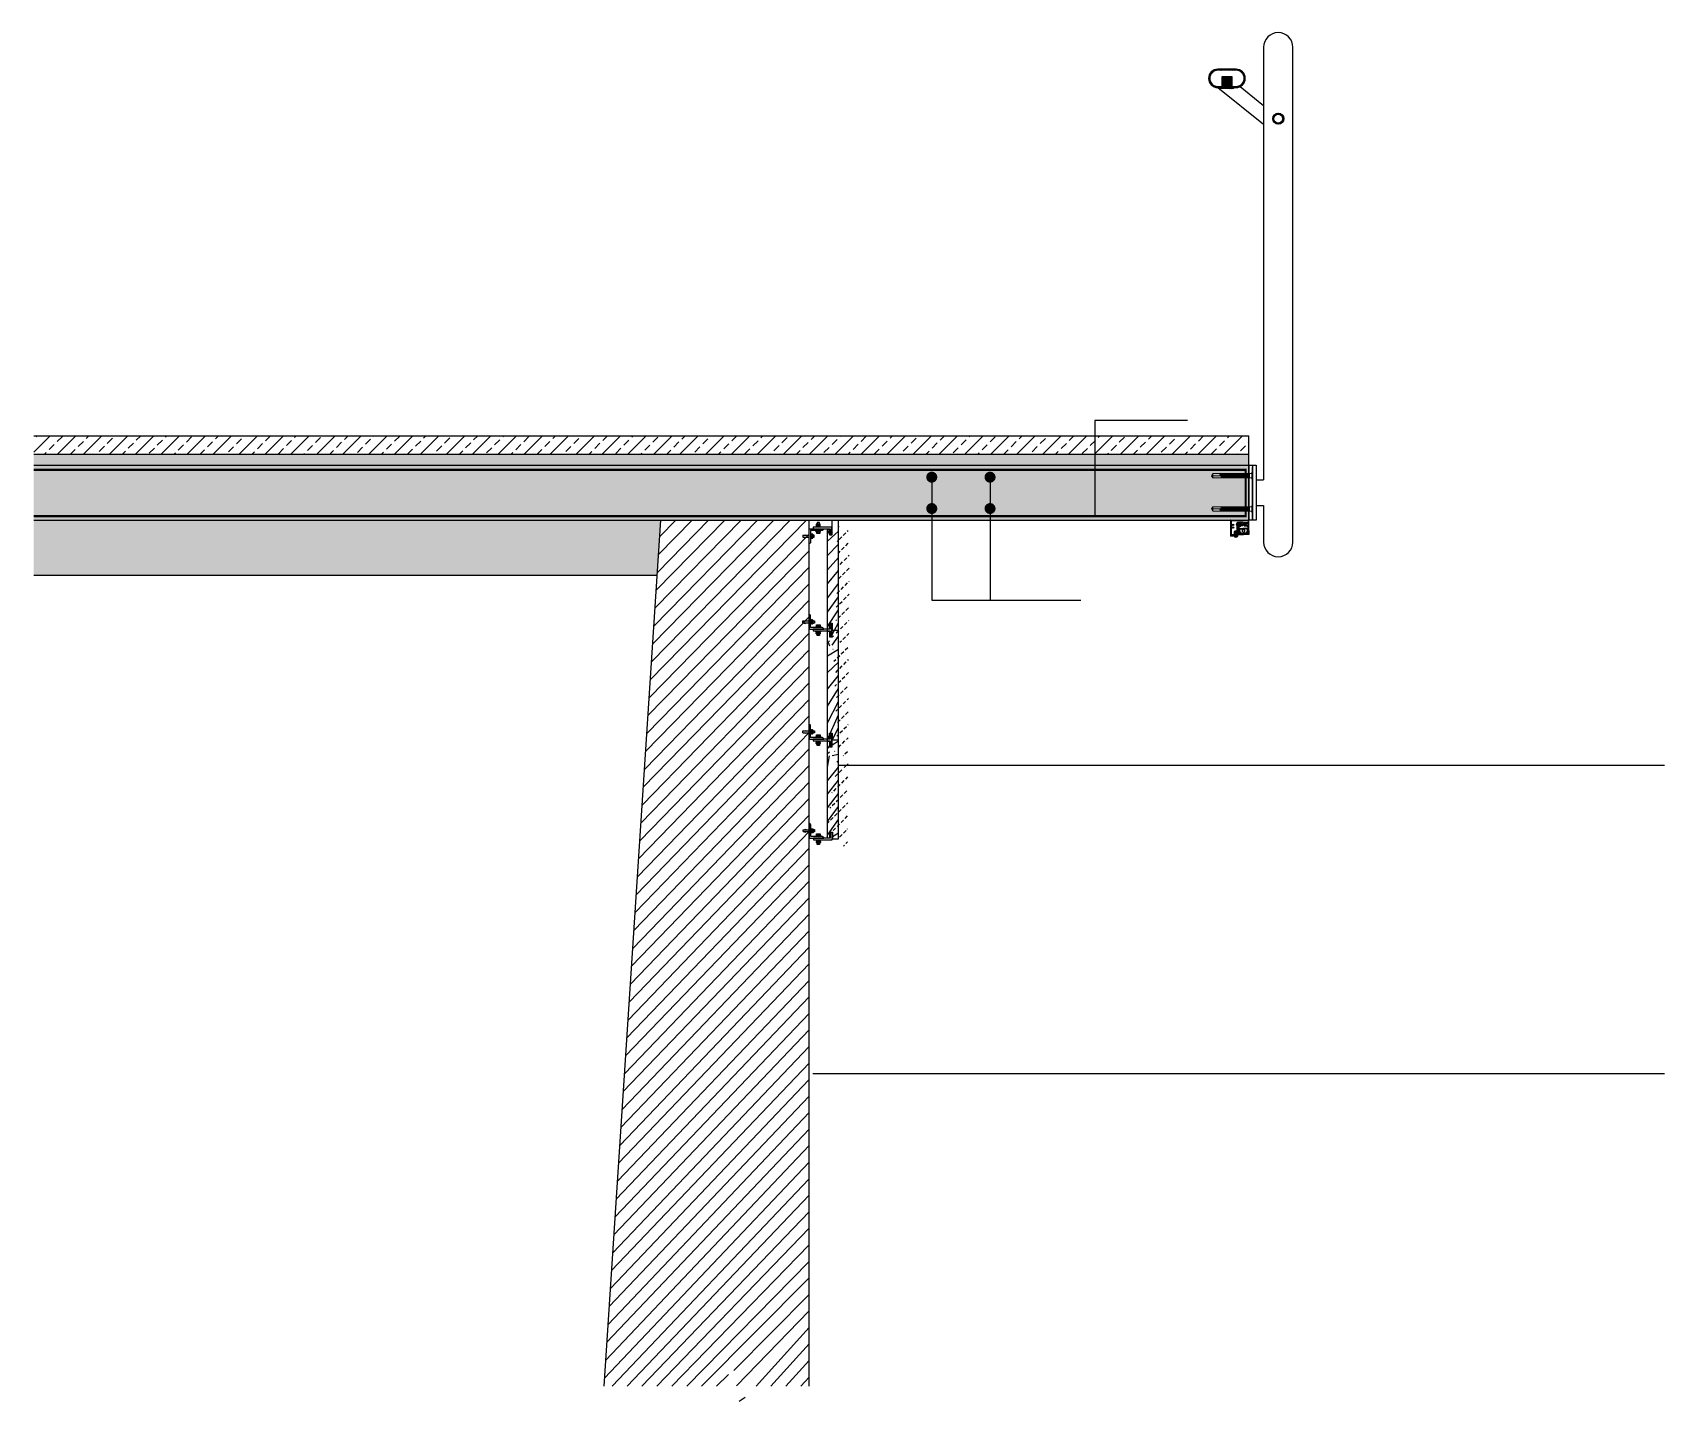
# Model space of a CAD drawing. Extents: x 343299501 to 344531018, y 671200678 to 672446893.
# Drawn here: x 344100122 to 344104573, y 671964292 to 671968049 of the extents above; entities that cross this region are included whole.
import ezdxf

# ---------------------------------------------------------------- set-up
doc = ezdxf.new("R2010")
doc.units = 0
doc.header["$LTSCALE"] = 10
doc.header["$MEASUREMENT"] = 0
doc.linetypes.add('ACAD_ISO04W100', pattern=[30, 24, -3, 0, -3])
for name, color, linetype in [('0-1', 1, 'Continuous'), ('0-4', 4, 'Continuous'), ('0-8', 8, 'Continuous'), ('00-填充', 8, 'Continuous'), ('00-景观', 4, 'Continuous'), ('00-设施', 6, 'Continuous'), ('____服务设施', 4, 'Continuous'), ('con', 2, 'Continuous'), ('灯具', 7, 'Continuous')]:
    doc.layers.add(name, color=color, linetype=linetype)
for name, color, linetype, lineweight in [('REIND', 1, 'Continuous', 0), ('REINL', 1, 'Continuous', 0), ('电缆', 7, 'Continuous', 25)]:
    doc.layers.add(name, color=color, linetype=linetype, lineweight=lineweight)

# ---------------------------------------------------------------- blocks, each defined once
blk = doc.blocks.new('化学螺栓')
at = {"layer": '____服务设施', "lineweight": 0}
h = blk.add_hatch(dxfattribs=at)
h.set_pattern_fill('DOTS', color=150, scale=0.75, style=0)
h.set_pattern_definition([(0, (-146.4074, 0), (0.595312, 1.190625), [0, -1.190625])])
h.paths.add_polyline_path([(-116.2, 5), (-39.2, 5), (-8, 5), (-8, 8), (-141.8, 8), (-141.8, 0), (-113.2, 0)])
h.paths.add_polyline_path([(-113.2, 0), (-141.8, 0), (-141.8, -8), (-39.2, -8), (-8, -8), (-8, -5), (-110.2, -5)])
h.paths.add_polyline_path([(-141.8, 0), (-146.4, 0), (-141.8, -8)])
h.paths.add_polyline_path([(-141.8, 8), (-146.4, 0), (-141.8, 0)])
at = {"layer": '____服务设施', "color": 150, "lineweight": 5}
for p, q in [((-146.4, 0), (-141.8, 8)), ((-141.8, 8), (-146.4, 0)), ((-141.8, -8), (-146.4, 0)), ((-146.4, 0), (-141.8, -8)), ((-146.4, 0), (-141.8, 0)), ((-141.8, 0), (-146.4, 0)), ((0, 8), (-141.8, 8)), ((-141.8, -8), (-141.8, 8)), ((-141.8, 8), (-141.8, 0)), ((-141.8, 0), (-141.8, 8)), ((-141.8, 0), (-141.8, -8)), ((-141.8, -8), (-141.8, 0)), ((-39.2, 5), (-116.2, 5)), ((-116.2, 5), (-39.2, 5)), ((-116.2, 5), (-110.2, -5)), ((-113.2, 0), (-116.2, 5)), ((-110.2, -5), (-113.2, 0)), ((0, 12.5), (3, 12.5)), ((3, 12.5), (3, -12.5)), ((0, -8), (-141.8, -8)), ((-141.8, -8), (-39.2, -8)), ((-8, -5), (-110.2, -5)), ((-92.9, -3.2), (-92.9, -3.2)), ((0, -12.5), (3, -12.5))]:
    blk.add_line(p, q, dxfattribs=at)
at = {"layer": '____服务设施', "color": 150, "linetype": 'Continuous', "lineweight": 5}
blk.add_line((-8, -8), (-8, 8), dxfattribs=at)
at = {"layer": '____服务设施', "color": 150, "lineweight": 5}
for points in [[(-141.8, 8), (-146.4, 0), (-141.8, 0)], [(-146.4, 0), (-141.8, -8), (-141.8, 0)]]:
    blk.add_lwpolyline(points, close=True, dxfattribs=at)
for points in [[(-141.8, 8), (-141.8, 0), (-113.2, 0), (-116.2, 5), (-8, 5)], [(0, 12.5), (0, -12.5)]]:
    blk.add_lwpolyline(points, dxfattribs=at)
for centre, start in [((-120.7, 0), 1.97921), ((-117.7, 0), 332.50766), ((-114.7, 0), 317.07623), ((-111.7, 0), 317.07623), ((-108.7, 0), 317.07623), ((-105.7, 0), 317.07623), ((-102.7, 0), 317.07623), ((-99.7, 0), 317.07623), ((-96.7, 0), 317.07623), ((-93.7, 0), 317.07623), ((-90.7, 0), 317.07623), ((-87.7, 0), 317.07623), ((-84.7, 0), 317.07623), ((-81.7, 0), 317.07623), ((-78.7, 0), 317.07623), ((-75.7, 0), 317.07623), ((-72.7, 0), 317.07623), ((-69.7, 0), 317.07623), ((-66.7, 0), 317.07623), ((-63.7, 0), 317.07623), ((-60.7, 0), 317.07623), ((-57.7, 0), 317.07623), ((-54.7, 0), 317.07623), ((-51.7, 0), 317.07623), ((-48.7, 0), 317.07623), ((-45.7, 0), 317.07623), ((-42.7, 0), 317.07623), ((-39.7, 0), 317.07623), ((-36.7, 0), 317.07623), ((-33.7, 0), 317.07623), ((-30.7, 0), 317.07623), ((-27.7, 0), 317.07623), ((-24.7, 0), 317.07623), ((-21.7, 0), 317.07623), ((-18.7, 0), 317.07623), ((-15.7, 0), 317.07623)]:
    blk.add_arc(centre, 7.34, start, 42.92377, dxfattribs=at)
blk = doc.blocks.new('ls')
for p, q in [((-2.8, 0), (-2.8, -1.2)), ((2.8, 0), (-2.8, 0)), ((1.5, 6.5), (-1.5, 6)), ((1.5, 6.4), (-1.5, 5.9)), ((-1.1, 6.2), (-1.5, 6)), ((-1.5, 6), (-1.5, 5.9)), ((-1.5, 5.9), (-1.1, 5.7)), ((1.5, 5.5), (-1.5, 5)), ((1.5, 5.4), (-1.5, 5)), ((-1.1, 5.2), (-1.5, 5)), ((-1.5, 5), (-1.1, 4.7)), ((-1.5, 5), (-1.5, 5)), ((1.5, 4.5), (-1.5, 4.1)), ((1.5, 4.5), (-1.5, 4)), ((-1.1, 4.3), (-1.5, 4.1)), ((-1.5, 4.1), (-1.5, 4)), ((-1.5, 4), (-1.1, 3.8)), ((1.5, 3.6), (-1.5, 3.1)), ((1.5, 3.5), (-1.5, 3)), ((-1.1, 3.3), (-1.5, 3.1)), ((-1.5, 3.1), (-1.5, 3)), ((-1.5, 3), (-1.1, 2.8)), ((1.5, 2.6), (-1.5, 2.1)), ((1.5, 2.5), (-1.5, 2)), ((-1.1, 2.3), (-1.5, 2.1)), ((-1.5, 2.1), (-1.5, 2)), ((-1.5, 2), (-1.1, 1.8)), ((1.5, 1.6), (-1.5, 1.1)), ((1.5, 1.6), (-1.5, 1.1)), ((-1.1, 1.4), (-1.5, 1.1)), ((-1.5, 1.1), (-1.1, 0.8)), ((-1.5, 1.1), (-1.5, 1.1)), ((1.2, 7.4), (-1.4, 6.9)), ((1.2, 7.4), (-1.4, 7)), ((-0.8, 7.2), (-1.4, 7)), ((-1.4, 7), (-1.4, 6.9)), ((-1.4, 6.9), (-1, 6.7)), ((1.1, 6.7), (-1.1, 6.2)), ((-1, 6.7), (-1.1, 6.2)), ((-1.1, 5.7), (1.1, 6.2)), ((1.1, 5.7), (-1.1, 5.2)), ((-1.1, 5.7), (-1.1, 5.2)), ((-1.1, 4.7), (1.1, 5.2)), ((1.1, 4.8), (-1.1, 4.3)), ((-1.1, 4.7), (-1.1, 4.3)), ((-1.1, 3.8), (1.1, 4.2)), ((1.1, 3.8), (-1.1, 3.3)), ((-1.1, 3.8), (-1.1, 3.3)), ((-1.1, 2.8), (1.1, 3.3)), ((1.1, 2.8), (-1.1, 2.3)), ((-1.1, 2.8), (-1.1, 2.3)), ((-1.1, 1.8), (1.1, 2.3)), ((1.1, 1.9), (-1.1, 1.4)), ((-1.1, 1.8), (-1.1, 1.4)), ((-1.1, 0.8), (1.1, 1.3)), ((-1.1, 0.8), (-1.1, 0)), ((-1, 6.7), (0.8, 7.2)), ((0.7, 8.4), (-0.9, 7.9)), ((0.7, 8.3), (-0.9, 7.9)), ((-0.4, 8.2), (-0.9, 7.9)), ((-0.9, 7.9), (-0.6, 7.7)), ((-0.9, 7.9), (-0.9, 7.9)), ((0.8, 7.7), (-0.8, 7.2)), ((-0.6, 7.7), (-0.8, 7.2)), ((-0.6, 7.7), (0.3, 8.1)), ((0, 9), (-0.4, 8.2)), ((0.2, 8.6), (-0.4, 8.2)), ((0, 9), (0.2, 8.6)), ((1.1, 0.9), (0, 0.4)), ((1.5, 0.7), (0, 0.4)), ((1.5, 0.6), (0, 0.3)), ((0, 0.3), (1.1, 0.4)), ((0, 0.4), (0, 0.3)), ((0.7, 8.4), (0.2, 8.6)), ((0.3, 8.1), (0.7, 8.3)), ((0.4, 8.2), (0.6, 7.6)), ((0.7, 8.3), (0.7, 8.4)), ((1.2, 7.4), (0.8, 7.7)), ((0.8, 7.2), (1.2, 7.4)), ((0.8, 7.2), (1.1, 6.7)), ((1.5, 6.5), (1.1, 6.7)), ((1.1, 6.2), (1.5, 6.4)), ((1.1, 6.2), (1.1, 5.7)), ((1.5, 5.5), (1.1, 5.7)), ((1.1, 5.2), (1.5, 5.4)), ((1.1, 5.2), (1.1, 4.8)), ((1.5, 4.5), (1.1, 4.8)), ((1.1, 4.2), (1.5, 4.5)), ((1.1, 4.2), (1.1, 3.8)), ((1.5, 3.6), (1.1, 3.8)), ((1.1, 3.3), (1.5, 3.5)), ((1.1, 3.3), (1.1, 2.8)), ((1.5, 2.6), (1.1, 2.8)), ((1.1, 2.3), (1.5, 2.5)), ((1.1, 2.3), (1.1, 1.9)), ((1.5, 1.6), (1.1, 1.9)), ((1.1, 1.3), (1.5, 1.6)), ((1.1, 1.3), (1.1, 0.9)), ((1.5, 0.7), (1.1, 0.9)), ((1.1, 0.4), (1.5, 0.6)), ((1.1, 0.4), (1.1, 0)), ((1.2, 7.4), (1.2, 7.4)), ((1.5, 6.4), (1.5, 6.5)), ((1.5, 5.4), (1.5, 5.5)), ((1.5, 4.5), (1.5, 4.5)), ((1.5, 3.5), (1.5, 3.6)), ((1.5, 2.5), (1.5, 2.6)), ((1.5, 1.6), (1.5, 1.6)), ((1.5, 0.6), (1.5, 0.7)), ((2.8, -1.2), (2.8, 0)), ((-0.3, -0.8), (0.3, -0.8)), ((-0.3, -2.1), (-0.3, -0.8)), ((0.3, -0.8), (0.3, -2.1))]:
    blk.add_line(p, q)
for start, end in [(232.0201, 266.7368), (273.2632, 307.9799)]:
    blk.add_arc((0, 2.4), 4.5, start, end)
blk = doc.blocks.new('线条灯')
at = {"color": 2, "lineweight": 9}
blk.add_line((24.2, 37.4), (24.2, 31.6), dxfattribs=at)
at = {"layer": 'con', "color": 2}
for centre in [(13, 6.2), (20.5, 6.2)]:
    blk.add_circle(centre, 1.96, dxfattribs=at)
at = {"layer": '灯具', "color": 3, "linetype": 'Continuous', "lineweight": -3, "ltscale": 20}
for p, q in [((0, 0), (0, 48.5)), ((16.7, 49.5), (1, 49.5)), ((1.5, 1.5), (1.5, 47)), ((16.7, 48), (2.5, 48)), ((2.5, 0.5), (23.3, 0.5)), ((23.3, 0.5), (23.8, 0)), ((23.8, 0), (24.3, 0.5)), ((24.3, 0.5), (39.5, 0.5)), ((30.5, 16.5), (30.5, 10.9)), ((41.5, 17), (31, 17)), ((39.5, 10.4), (31, 10.4)), ((32, 15), (32, 12.4)), ((41.5, 15.5), (32.4, 15.5)), ((41.5, 11.9), (32.4, 11.9)), ((40.5, 9.4), (40.5, 1.5)), ((42, 16.5), (42, 16)), ((42, 11.4), (42, 0)), ((1, -1), (41, -1))]:
    blk.add_line(p, q, dxfattribs=at)
at = {"layer": '灯具', "linetype": 'Continuous', "lineweight": -3, "ltscale": 20}
for p, q in [((6.7, 35.6), (6.7, 47)), ((7.2, 47.5), (10, 47.5)), ((9.2, 43.3), (9.2, 45.7)), ((10, 46), (9.5, 46)), ((10.3, 46.3), (10.3, 47.2)), ((13.9, 46.3), (13.9, 47.2)), ((14.2, 47.5), (16.7, 47.5)), ((14.7, 46), (14.2, 46)), ((15, 45.7), (15, 43.3)), ((16.5, 45.4), (16.5, 41.8)), ((16.8, 45.7), (18.9, 45.7)), ((17.2, 48.5), (17.2, 49)), ((17.2, 49), (17.2, 48)), ((26.3, 49.5), (17.7, 49.5)), ((19.1, 47.7), (19.1, 46)), ((20.9, 48), (19.4, 48)), ((21.2, 47.7), (21.2, 46.3)), ((21.5, 46), (22.4, 46)), ((22.6, 47.7), (22.6, 46.3)), ((22.6, 47.7), (22.6, 47.7)), ((23, 48), (24.4, 48)), ((24.7, 46.5), (24.7, 47.7)), ((26.8, 47.6), (26.8, 49)), ((28.1, 47.6), (28.1, 49)), ((28.6, 49.5), (39.1, 49.5)), ((30.3, 46.5), (30.3, 47.7)), ((30.6, 48), (32, 48)), ((32.3, 47.7), (32.3, 42.8)), ((33.7, 47.7), (33.7, 44.3)), ((34.1, 48), (39.1, 48)), ((39.4, 49.2), (39.4, 48.3)), ((6.7, 33.4), (6.7, 22)), ((8.6, 35.1), (7.2, 35.1)), ((8.6, 33.9), (7.2, 33.9)), ((7.2, 21.5), (10, 21.5)), ((9.2, 25.7), (9.2, 23.3)), ((10, 43), (9.5, 43)), ((10, 26), (9.5, 26)), ((10, 23), (9.5, 23)), ((10.3, 38.7), (10.3, 42.7)), ((10.3, 30.3), (10.3, 26.3)), ((10.3, 22.7), (10.3, 21.8)), ((12.9, 37.8), (11.3, 37.8)), ((12.9, 31.3), (11.3, 31.3)), ((12.4, 35.3), (12.4, 33.7)), ((13.4, 36.3), (15.1, 36.3)), ((13.4, 32.7), (15.1, 32.7)), ((13.9, 38.7), (13.9, 42.7)), ((13.9, 30.3), (13.9, 26.3)), ((13.9, 22.7), (13.9, 21.8)), ((14.7, 43), (14.2, 43)), ((14.7, 26), (14.2, 26)), ((14.7, 23), (14.2, 23)), ((14.2, 21.5), (16.7, 21.5)), ((15, 23.3), (15, 25.7)), ((15.4, 36.6), (15.4, 41)), ((15.4, 32.4), (15.4, 28)), ((16.2, 41.5), (15.9, 41.5)), ((16.2, 27.5), (15.9, 27.5)), ((16.5, 23.6), (16.5, 27.2)), ((16.8, 23.3), (18.9, 23.3)), ((17.2, 20), (17.2, 21)), ((26.3, 19.5), (17.7, 19.5)), ((19.1, 21.3), (19.1, 23)), ((20.9, 21), (19.4, 21)), ((21.2, 21.3), (21.2, 22.7)), ((21.5, 23), (22.4, 23)), ((22.6, 21.3), (22.6, 22.7)), ((22.6, 21.3), (22.6, 21.3)), ((23, 21), (24.4, 21)), ((24.7, 22.5), (24.7, 21.3)), ((26.8, 21.4), (26.8, 20)), ((28.1, 21.4), (28.1, 20)), ((28.6, 19.5), (39, 19.5)), ((30.3, 22.5), (30.3, 21.3)), ((30.6, 21), (32, 21)), ((32.3, 21.3), (32.3, 26.2)), ((32.6, 42.5), (35.3, 42.5)), ((32.6, 26.5), (35.3, 26.5)), ((33.7, 21.3), (33.7, 24.7)), ((34.1, 44), (35.3, 44)), ((34.1, 25), (35.3, 25)), ((34.1, 21), (39.3, 21)), ((35.3, 42.5), (35.3, 44)), ((35.3, 26.5), (35.3, 25)), ((39.3, 19.8), (39.3, 21))]:
    blk.add_line(p, q, dxfattribs=at)
at = {"layer": '灯具', "color": 2, "linetype": 'Continuous', "lineweight": -3, "ltscale": 20}
for p, q in [((24.2, 47.7), (22.6, 47.7)), ((20.7, 35.8), (24.2, 35.8)), ((20.7, 35.3), (20.7, 35.8)), ((20.7, 35.3), (22.6, 35.3)), ((20.7, 33.2), (20.7, 33.7)), ((20.7, 33.2), (22.6, 33.2)), ((20.8, 35.3), (24.2, 35.3)), ((20.8, 33.7), (24.2, 33.7)), ((20.8, 33.2), (24.2, 33.2)), ((24.2, 21.3), (22.6, 21.3)), ((25.3, 37.4), (24.2, 37.4)), ((25.3, 31.6), (24.2, 31.6)), ((25.3, 31.6), (25.3, 37.4)), ((25.3, 37), (31.1, 37)), ((31.1, 32), (25.3, 32))]:
    blk.add_line(p, q, dxfattribs=at)
at = {"layer": '灯具', "color": 2}
for p, q in [((22.6, 47.7), (22.6, 34.5)), ((24.2, 47.7), (24.2, 34.5)), ((22.6, 21.3), (22.6, 34.5)), ((24.2, 21.3), (24.2, 34.5))]:
    blk.add_line(p, q, dxfattribs=at)
at = {"layer": '灯具', "color": 5, "linetype": 'Continuous', "lineweight": -3, "ltscale": 20}
for p, q in [((39.3, 48), (35.3, 48)), ((35.3, 48), (35.3, 34.5)), ((39.3, 48), (39.3, 34.5)), ((35.3, 21), (35.3, 34.5)), ((39.3, 21), (35.3, 21)), ((39.3, 21), (39.3, 34.5))]:
    blk.add_line(p, q, dxfattribs=at)
at = {"layer": '灯具', "color": 4, "linetype": 'Continuous', "lineweight": -3, "ltscale": 20}
for p, q in [((6.7, 20.5), (6.7, 18.5)), ((7.7, 21), (7.2, 21)), ((41.2, 17.5), (7.7, 17.5)), ((8.2, 20.5), (8.2, 20)), ((42.7, 19), (9.2, 19)), ((42.2, 16.5), (42.2, -0.5)), ((43.7, 18), (43.7, -0.5)), ((43.2, -1), (42.7, -1))]:
    blk.add_line(p, q, dxfattribs=at)
at = {"layer": '灯具', "color": 3, "linetype": 'Continuous', "lineweight": -3, "ltscale": 20}
for centre, radius, start, end in [((1, 48.5), 1, 90, 180), ((2.5, 47), 1, 90, 180), ((16.7, 49), 0.5, 360, 90), ((16.7, 48.5), 0.5, 270, 360), ((1, 0), 1, 180, 270), ((2.5, 1.5), 1, 180, 270), ((31, 16.5), 0.5, 90, 180), ((31, 10.9), 0.5, 180, 270), ((32.4, 15), 0.5, 90, 180), ((32.4, 12.4), 0.5, 180, 270), ((39.5, 9.4), 1, 360, 90), ((39.5, 1.5), 1, 270, 360), ((41.5, 16.5), 0.5, 360, 90), ((41.5, 16), 0.5, 270, 360), ((41.5, 11.4), 0.5, 360, 90), ((41, 0), 1, 270, 360)]:
    blk.add_arc(centre, radius, start, end, dxfattribs=at)
at = {"layer": '灯具', "linetype": 'Continuous', "lineweight": -3, "ltscale": 20}
for centre, radius, start, end in [((7.2, 47), 0.5, 90, 180), ((9.5, 45.7), 0.3, 90, 180), ((10, 47.2), 0.3, 0, 90), ((10, 46.3), 0.3, 270, 0), ((14.2, 47.2), 0.3, 90, 180), ((14.2, 46.3), 0.3, 180, 270), ((14.7, 45.7), 0.3, 0, 90), ((16.8, 45.4), 0.3, 90, 180), ((16.7, 48), 0.5, 270, 0), ((17.7, 49), 0.5, 90, 180), ((18.9, 46), 0.3, 270, 0), ((19.4, 47.7), 0.3, 90, 180), ((20.9, 47.7), 0.3, 0, 90), ((21.5, 46.3), 0.3, 180, 270), ((22.4, 46.3), 0.3, 270, 0), ((23, 47.7), 0.3, 90, 180), ((24.4, 47.7), 0.3, 0, 90), ((27.5, 46.5), 2.8, 180, 0), ((27.5, 46.5), 1.3, 120, 60), ((26.3, 49), 0.5, 0, 90), ((28.6, 49), 0.5, 90, 180), ((30.6, 47.7), 0.3, 90, 180), ((32, 47.7), 0.3, 0, 90), ((34.1, 47.7), 0.3, 90, 180), ((39.1, 49.2), 0.3, 0, 90), ((39.1, 48.3), 0.3, 270, 0), ((7.2, 35.6), 0.5, 180, 270), ((7.2, 33.4), 0.5, 90, 180), ((7.2, 22), 0.5, 180, 270), ((9.7, 34.5), 1.3, 360, 150), ((9.7, 34.5), 1.3, 210, 0), ((9.5, 43.3), 0.3, 180, 270), ((9.5, 25.7), 0.3, 90, 180), ((9.5, 23.3), 0.3, 180, 270), ((10, 42.7), 0.3, 0, 90), ((10, 26.3), 0.3, 270, 0), ((10, 22.7), 0.3, 360, 90), ((10, 21.8), 0.3, 270, 360), ((11.3, 38.7), 1, 180, 270), ((11.3, 30.3), 1, 90, 180), ((13.4, 35.3), 1, 90, 180), ((13.4, 33.7), 1, 180, 270), ((12.9, 38.7), 1, 270, 360), ((12.9, 30.3), 1, 0, 90), ((14.2, 42.7), 0.3, 90, 180), ((14.2, 26.3), 0.3, 180, 270), ((14.2, 22.7), 0.3, 90, 180), ((14.2, 21.8), 0.3, 180, 270), ((14.7, 43.3), 0.3, 270, 0), ((14.7, 25.7), 0.3, 360, 90), ((14.7, 23.3), 0.3, 270, 360), ((15.1, 36.6), 0.3, 270, 0), ((15.1, 32.4), 0.3, 360, 90), ((15.9, 41), 0.5, 90, 180), ((15.9, 28), 0.5, 180, 270), ((16.2, 41.8), 0.3, 270, 0), ((16.2, 27.2), 0.3, 360, 90), ((16.8, 23.6), 0.3, 180, 270), ((16.7, 21), 0.5, 0, 90), ((17.7, 20), 0.5, 180, 270), ((18.9, 23), 0.3, 0, 90), ((19.4, 21.3), 0.3, 180, 270), ((20.9, 21.3), 0.3, 270, 360), ((21.5, 22.7), 0.3, 90, 180), ((22.4, 22.7), 0.3, 360, 90), ((23, 21.3), 0.3, 180, 270), ((24.4, 21.3), 0.3, 270, 360), ((27.5, 22.5), 2.8, 0, 180), ((27.5, 22.5), 1.3, 300, 240), ((26.3, 20), 0.5, 270, 0), ((28.6, 20), 0.5, 180, 270), ((30.6, 21.3), 0.3, 180, 270), ((32, 21.3), 0.3, 270, 0), ((32.6, 42.8), 0.3, 180, 270), ((32.6, 26.2), 0.3, 90, 180), ((34.1, 44.3), 0.3, 180, 270), ((34.1, 24.7), 0.3, 90, 180), ((34.1, 21.3), 0.3, 180, 270), ((39, 19.8), 0.3, 270, 0)]:
    blk.add_arc(centre, radius, start, end, dxfattribs=at)
at = {"layer": '灯具', "color": 4, "linetype": 'Continuous', "lineweight": -3, "ltscale": 20}
for centre, radius, start, end in [((7.2, 20.5), 0.5, 90, 180), ((7.7, 18.5), 1, 180, 270), ((7.7, 20.5), 0.5, 0, 90), ((9.2, 20), 1, 180, 270), ((41.2, 16.5), 1, 360, 90), ((42.7, 18), 1, 360, 90), ((42.7, -0.5), 0.5, 180, 270), ((43.2, -0.5), 0.5, 270, 360)]:
    blk.add_arc(centre, radius, start, end, dxfattribs=at)
at = {"layer": '灯具', "color": 2, "linetype": 'Continuous', "lineweight": -3, "ltscale": 20}
blk.add_arc((31.1, 34.5), 2.5, 270, 90, dxfattribs=at)
at = {"layer": '电缆', "color": 0, "linetype": 'ACAD_ISO04W100', "lineweight": 50}
for p, xscale, yscale, zscale, rotation in [((12.1, 17.5), 1.336800000012713, 1.336800000012713, 1.336800000012713, 359.9635796655531), ((43.7, 13.7), 1.336800000021813, 1.336800000021813, 1.336800000021813, 89.96357966524147)]:
    blk.add_blockref('ls', p, dxfattribs=dict(at, xscale=xscale, yscale=yscale, zscale=zscale, rotation=rotation))

msp = doc.modelspace()

# ---------------------------------------------------------------- hatches: boundary and pattern name
h = msp.add_hatch()
h.set_pattern_fill('ANSI32', color=8)
h.set_pattern_definition([(45, (344096016.5033, 671965675.363), (-3.367596, 3.367596), []), (45, (344096018.7484, 671965675.363), (-3.367596, 3.367596), [])])
h.paths.add_polyline_path([(344103354.8, 671967945.7), (344103404.8, 671967945.7, -0.414214), (344103426.8, 671967923.7, -0.414214), (344103404.8, 671967901.7), (344103392.8, 671967901.7), (344103392.8, 671967898.7), (344103404.8, 671967898.7, 0.414214), (344103429.8, 671967923.7, 0.414214), (344103404.8, 671967948.7), (344103354.8, 671967948.7, 0.414214), (344103329.8, 671967923.7, 0.414214), (344103354.8, 671967898.7), (344103366.8, 671967898.7), (344103366.8, 671967901.7), (344103354.8, 671967901.7, -0.414214), (344103332.8, 671967923.7, -0.414214)])
at = {"ltscale": 0.02}
h = msp.add_hatch(dxfattribs=at)
h.set_pattern_fill('ANSI31', color=8)
h.set_pattern_definition([(45, (344042747.0447, 671955619.7531), (-1.122532015, 1.122532015), [])])
h.paths.add_polyline_path([(344103366.8, 671967898.7), (344103366.8, 671967928.7), (344103392.8, 671967928.7), (344103392.8, 671967898.7), (344103397.5, 671967898.7), (344103397.5, 671967895.7), (344103360.4, 671967895.7), (344103360.4, 671967898.7)])
h = msp.add_hatch()
h.set_pattern_fill('ANSI32', color=8)
h.set_pattern_definition([(45, (344087337.427, 671965857.525), (-3.367596, 3.367596), []), (45, (344087339.672, 671965857.525), (-3.367596, 3.367596), [])])
h.paths.add_polyline_path([(344103504.8, 671967813.7, 1), (344103534.8, 671967813.7, 1)])
h.paths.add_polyline_path([(344103531.8, 671967813.7, -1), (344103507.8, 671967813.7, -1)], flags=16)
h = msp.add_hatch()
h.set_pattern_fill('天然石材', color=8, scale=10)
h.set_pattern_definition([(45, (344075396.936, 671954267.445), (-35.35535, 35.35535), []), (45, (344075414.323, 671954249.494), (-35.35535, 35.35535), [19.73685, -11.2782])])
h.paths.add_polyline_path([(344103439.8, 671966898.5), (344103439.8, 671966948.5), (344100125, 671966948.5), (344100125, 671966898.5)])
h = msp.add_hatch()
h.set_pattern_fill('AR-SAND', color=41, scale=10)
h.set_pattern_definition([(37.5, (344075396.936, 671954249.494), (-0.800016, 24.470662), [0, -19.304, 0, -21.59, 0, -20.6375]), (7.5, (344075396.936, 671954249.494), (22.476164, 35.841255), [0, -10.414, 0, -17.399, 0, -6.6675]), (327.5, (344075381.315, 671954249.494), (39.549619, 0.071859), [0, -6.35, 0, -22.86, 0, -29.845]), (317.5, (344075381.315, 671954249.494), (38.177823, 11.146466), [0, -3.175, 0, -14.986, 0, -17.145])])
h.paths.add_polyline_path([(344103439.8, 671966868.3), (344103439.8, 671966898.5), (344100125, 671966898.5), (344100125, 671966868.5)])
h = msp.add_hatch()
h.set_pattern_fill('钢筋混凝土', color=8, scale=10)
h.set_pattern_definition([(45, (343857065.286, 671977809.26), (-17.6776695, 17.6776695), []), (50, (343857065.286, 671977809.26), (71.726018, -6.275213), [7.5, -82.5]), (355, (343857065.286, 671977809.26), (-13.875133, 75.219213), [6, -66]), (100.4514, (343857071.26, 671977808.74), (57.850938, 68.943954), [6.37402, -70.114211]), (46.1842, (343857065.29, 671977829.26), (106.724105, -16.5519), [11.25, -123.75]), (96.6356, (343857074.18, 671977827.88), (93.46627, 97.411787), [9.56103, -105.1713]), (351.1842, (343857065.29, 671977829.26), (93.466195, 97.41186), [9, -99]), (21, (343857075.286, 671977824.26), (59.690705, -40.261889), [7.5, -82.5]), (326, (343857075.286, 671977824.26), (24.331533, 72.515005), [6, -66]), (71.4514, (343857080.26, 671977820.905), (84.022263, 32.25305), [6.37402, -70.114211]), (37.5, (343857065.286, 671977809.26), (1.2159855, 33.2893854), [0, -65.2, 0, -67, 0, -66.25]), (7.5, (343857065.286, 671977809.26), (26.306954, 39.441171), [0, -38.2, 0, -63.7, 0, -25.25]), (327.5, (343857042.986, 671977809.26), (53.3822436, -2.2554872), [0, -25, 0, -78, 0, -103.5]), (317.5, (343857032.986, 671977809.26), (58.318617, 10.010498), [0, -32.5, 0, -51.8, 0, -73.5])])
h.paths.add_polyline_path([(344103439.8, 671966718.3), (344103439.8, 671966868.3), (344100125, 671966868.5), (344100125, 671966718.5)])
h = msp.add_hatch()
h.set_pattern_fill('GRAVEL', color=8, scale=10)
h.set_pattern_definition([(228.0128, (344101176.959, 671966644.72), (-609.600518, -685.800843), [10.2516, -1014.915]), (184.9697, (344101170.101, 671966637.1002), (914.401479, 76.199462), [17.5922, -1741.62]), (132.5104, (344101152.575, 671966635.576), (761.999446, -838.200819), [12.4045, -1228.041]), (267.2737, (344101122.857, 671966616.5262), (76.199669, 1523.99951), [16.0202, -1585.992]), (292.8337, (344101122.095, 671966600.5242), (-381.001082, 914.40052), [15.709, -1555.194]), (357.2737, (344101128.191, 671966586.0462), (-1523.99951, 76.199669), [16.0202, -1585.992]), (37.6942, (344101144.193, 671966585.2842), (-990.600626, -761.999321), [21.1858, -2097.393]), (72.2553, (344101160.957, 671966598.2382), (533.401067, 1676.400486), [20.0016, -1980.159]), (121.4296, (344101167.053, 671966617.2882), (-609.600157, 990.598835), [16.0744, -1591.365]), (175.2364, (344101158.671, 671966631.004), (838.19934, -76.199285), [18.3514, -899.217]), (222.3974, (344101140.383, 671966632.5282), (-914.4000275, -838.1989095), [23.7323, -2349.504]), (138.8141, (344101198.295, 671966615.764), (-533.39966, 457.199297), [8.1, -801.918]), (171.4692, (344101192.199, 671966621.0982), (990.598488, -152.400384), [15.4105, -1525.638]), (225, (344101176.96, 671966623.384), (-1e-14, -76.2), [10.7763, -96.9867]), (203.1986, (344101171.625, 671966632.528), (381.001285, 152.40067), [5.8032, -574.518]), (291.8014, (344101166.291, 671966630.242), (-76.20005, 228.60015), [8.207, -402.144]), (30.9638, (344101169.339, 671966622.622), (228.59976, 152.40012), [13.3296, -430.989]), (161.565, (344101180.77, 671966629.48), (152.40007, -76.1999), [9.6386, -231.327]), (16.3895, (344101122.095, 671966630.242), (762.00042, 228.599524), [13.5026, -1336.764]), (70.3462, (344101135.049, 671966634.052), (-304.79915, -838.198815), [11.328, -1121.466]), (293.1986, (344101180.769, 671966644.72), (-152.40067, 381.001285), [11.6064, -568.716]), (343.6105, (344101185.341, 671966634.052), (-762.00042, 228.599524), [13.5026, -1336.764]), (339.444, (344101122.095, 671966582.998), (-381.00047, 152.399815), [13.021, -638.031]), (294.7751, (344101134.287, 671966578.426), (-380.999112, 838.19961), [10.9102, -1080.108]), (66.8014, (344101181.531, 671966568.52), (152.40067, 381.001285), [11.6064, -568.716]), (17.354, (344101186.103, 671966579.188), (-990.600053, -304.79954), [12.7735, -1264.572]), (69.444, (344101144.193, 671966568.52), (-152.399815, -381.00047), [6.5105, -644.544]), (101.3099, (344101176.959, 671966568.52), (-76.19962, 304.79902), [3.8854, -384.66]), (165.9638, (344101176.197, 671966572.33), (228.60016, -76.19987), [15.709, -298.4715]), (186.009, (344101160.957, 671966576.1402), (761.998876, 76.199822), [14.558, -1441.242]), (303.69, (344101169.34, 671966615.764), (-76.20003, 152.39985), [10.9897, -263.7534]), (353.1572, (344101175.435, 671966606.6202), (1295.400536, -152.4006825), [19.1867, -1899.48]), (60.9454, (344101194.485, 671966604.334), (-304.79929, -533.39873), [7.8452, -776.682]), (90, (344101198.295, 671966611.19), (-76.2, 76.2), [4.572, -71.628]), (120.2564, (344101159.433, 671966578.426), (304.799354, -533.39973), [10.586, -1048.017]), (48.0128, (344101154.099, 671966587.57), (609.600518, 685.800843), [20.5033, -1004.664]), (0, (344101167.815, 671966602.81), (76.2, 76.2), [19.812, -56.388]), (325.3048, (344101187.627, 671966602.81), (-761.99868, 533.40005), [12.0483, -1192.779]), (254.0546, (344101197.533, 671966595.952), (-76.20019, -304.80073), [11.095, -543.651]), (207.646, (344101194.485, 671966585.2842), (-1447.799491, -762.000479), [18.0644, -1788.375]), (175.4261, (344101178.483, 671966576.9022), (-990.600228, 76.199631), [19.1109, -1891.974]), (175.4261, (344101178.483, 671966576.9022), (-990.600228, 76.199631), [19.1109, -1891.974])])
h.paths.add_polyline_path([(344100125, 671966718.5), (344100125, 671966568.5), (344101825.6, 671966568.5), (344101835.4, 671966718.5)])
at = {"layer": '0-8'}
h = msp.add_hatch(dxfattribs=at)
h.set_pattern_fill('天然石材', color=256, scale=5, style=0)
h.set_pattern_definition([(45, (730793.293, 204487.26), (-17.6776766007, 17.6776766007), []), (45, (730801.986, 204478.285), (-17.6776766007, 17.6776766007), [9.868425, -5.6391])])
h.paths.add_polyline_path([(344102289.8, 671965852), (344102296.6, 671965852), (344102296.6, 671965867), (344102303.6, 671965867), (344102303.6, 671965848.5), (344102319.8, 671965848.5), (344102319.8, 671966718.5), (344102303.1, 671966718.5), (344102303.1, 671966678.3), (344102296.1, 671966678.3), (344102296.1, 671966693.3), (344102289.8, 671966693.3), (344102289.8, 671966396), (344102296.1, 671966396), (344102296.1, 671966411), (344102303.1, 671966411), (344102303.1, 671966374), (344102296.1, 671966374), (344102296.1, 671966389), (344102289.8, 671966389), (344102289.8, 671966096), (344102296.1, 671966096), (344102296.1, 671966111), (344102303.1, 671966111), (344102303.1, 671966074), (344102296.1, 671966074), (344102296.1, 671966089), (344102289.8, 671966089)])
at = {"layer": '00-填充'}
h = msp.add_hatch(dxfattribs=at)
h.set_pattern_fill('ANSI31', color=256, scale=20, style=0)
h.set_pattern_definition([(45, (-48684302.29, -30245604.36), (-22.4506403027, 22.4506403027), [])])
h.paths.add_polyline_path([(344102239.8, 671964355.2), (344102239.8, 671966718.5), (344101835.4, 671966718.5), (344101680.6, 671964355.2), (344102008.7, 671964355.2), (344102031, 671964418.2), (344102053.2, 671964292.2), (344102076.2, 671964355.2)])

# ---------------------------------------------------------------- linework, layer by layer
for p, q in [((344103272.3, 671966990.1), (344103019.2, 671966990.1)), ((344103019.2, 671966990.1), (344103019.2, 671966729.2)), ((344102733.6, 671966843.1), (344102733.6, 671966499.7)), ((344102574.6, 671966835.6), (344102574.6, 671966499.7)), ((344102574.6, 671966499.7), (344102980.9, 671966499.7))]:
    msp.add_line(p, q)
at = {"color": 6}
msp.add_lwpolyline([(344103479.8, 671966758.5), (344103479.8, 671966658.5, 1), (344103559.8, 671966658.5), (344103559.8, 671968008.5, 1), (344103479.8, 671968008.5), (344103479.8, 671966828.5)], format="xyb", dxfattribs=at)
at = {"color": 4}
msp.add_lwpolyline([(344103392.8, 671967898.7), (344103404.8, 671967898.7, 0.414214), (344103429.8, 671967923.7), (344103429.8, 671967923.7, 0.414214), (344103404.8, 671967948.7), (344103354.8, 671967948.7, 0.414214), (344103329.8, 671967923.7), (344103329.8, 671967923.7, 0.414214), (344103354.8, 671967898.7), (344103366.8, 671967898.7)], format="xyb", dxfattribs=at)
at = {"color": 8}
msp.add_lwpolyline([(344103392.8, 671967901.7), (344103404.8, 671967901.7, 0.414214), (344103426.8, 671967923.7, 0.414214), (344103404.8, 671967945.7), (344103354.8, 671967945.7, 0.414214), (344103332.8, 671967923.7, 0.414214), (344103354.8, 671967901.7), (344103366.8, 671967901.7)], format="xyb", dxfattribs=at)
at = {"color": 4, "ltscale": 0.001}
msp.add_lwpolyline([(344103366.8, 671967898.7), (344103366.8, 671967928.7), (344103392.8, 671967928.7), (344103392.8, 671967898.7), (344103397.5, 671967898.7), (344103397.5, 671967895.7), (344103360.4, 671967895.7), (344103360.4, 671967898.7)], close=True, dxfattribs=at)
at = {"color": 8}
for points in [[(344103354.8, 671967898.7), (344103479.8, 671967798.7)], [(344103415.7, 671967901.2), (344103479.8, 671967850)]]:
    msp.add_lwpolyline(points, dxfattribs=at)
at = {"color": 4}
for points in [[(344100125, 671966948.5), (344103439.8, 671966948.5)], [(344103439.8, 671966718.5), (344103439.8, 671966948.5)], [(344100125, 671966898.5), (344103439.8, 671966898.5)], [(344100125, 671966868.5), (344103439.8, 671966868.5)], [(344103439.8, 671966868.1), (344103439.8, 671966718.5)], [(344100125, 671966718.5), (344103439.8, 671966718.5)], [(344102303.1, 671966718.5), (344102319.8, 671966718.5)], [(344100125, 671966568.5), (344101825.6, 671966568.5)], [(344102303.1, 671966418.5), (344102319.8, 671966418.5)], [(344102303.1, 671966118.5), (344102319.8, 671966118.5)]]:
    msp.add_lwpolyline(points, dxfattribs=at)
at = {"color": 6}
for points in [[(344103439.8, 671966868.2), (344103449.8, 671966868.2), (344103449.8, 671966718.5), (344103439.8, 671966718.5), (344103439.8, 671966868.2)], [(344103449.8, 671966868.2), (344103459.8, 671966868.2), (344103459.8, 671966718.5), (344103449.8, 671966718.5), (344103449.8, 671966863.5)], [(344103459.8, 671966828.5), (344103479.8, 671966828.5)], [(344103459.8, 671966758.5), (344103479.8, 671966758.5)]]:
    msp.add_lwpolyline(points, dxfattribs=at)
at = {"color": 5}
msp.add_lwpolyline([(344104572.9, 671966048.5), (344102319.8, 671966048.5)], dxfattribs=at)
at = {"color": 6}
msp.add_circle((344103519.8, 671967813.7), 15, dxfattribs=at)
at = {"color": 8}
msp.add_circle((344103519.8, 671967813.7), 12, dxfattribs=at)
at = {"layer": '0-1'}
for points in [[(344102243.8, 671966658.3, -0.414214), (344102239.8, 671966654.3), (344102239.8, 671966654.3), (344102239.8, 671966694.3), (344102279.8, 671966694.3, -0.414214), (344102275.8, 671966690.3), (344102243.8, 671966690.3)], [(344102243.8, 671966457, 0.414214), (344102239.8, 671966461), (344102239.8, 671966461), (344102239.8, 671966421), (344102279.8, 671966421, 0.414214), (344102275.8, 671966425), (344102243.8, 671966425)], [(344102243.8, 671966157, 0.414214), (344102239.8, 671966161), (344102239.8, 671966161), (344102239.8, 671966121), (344102279.8, 671966121, 0.414214), (344102275.8, 671966125), (344102243.8, 671966125)], [(344102244.4, 671965887, 0.414214), (344102240.4, 671965891), (344102240.4, 671965891), (344102240.4, 671965851), (344102280.4, 671965851, 0.414214), (344102276.4, 671965855), (344102244.4, 671965855)]]:
    msp.add_lwpolyline(points, format="xyb", close=True, dxfattribs=at)
at = {"layer": '0-4'}
for points in [[(344102289.8, 671966693.3), (344102296.1, 671966693.3), (344102296.1, 671966678.3), (344102303.1, 671966678.3), (344102303.1, 671966718.5)], [(344102289.8, 671966422), (344102296.1, 671966422), (344102296.1, 671966437), (344102303.1, 671966437), (344102303.1, 671966418.5)], [(344102289.8, 671966415), (344102296.1, 671966415), (344102296.1, 671966400), (344102303.1, 671966400), (344102303.1, 671966418.5)], [(344102289.8, 671966122), (344102296.1, 671966122), (344102296.1, 671966137), (344102303.1, 671966137), (344102303.1, 671966118.5)], [(344102289.8, 671966115), (344102296.1, 671966115), (344102296.1, 671966100), (344102303.1, 671966100), (344102303.1, 671966118.5)], [(344102289.8, 671965852), (344102296.6, 671965852), (344102296.6, 671965867), (344102303.6, 671965867), (344102303.6, 671965848.5), (344102319.8, 671965848.5)]]:
    msp.add_lwpolyline(points, dxfattribs=at)
at = {"layer": '00-景观'}
msp.add_line((344102249.8, 671965208.5), (344104572.9, 671965208.5), dxfattribs=at)
for points in [[(344101680.6, 671964355.2), (344101835.4, 671966718.5), (344102239.8, 671966718.5)], [(344102239.8, 671964355.2), (344102239.8, 671966718.5)], [(344102319.8, 671965848.5), (344102319.8, 671966718.5)], [(344102289.8, 671965852), (344102289.8, 671966693.3)]]:
    msp.add_lwpolyline(points, dxfattribs=at)
at = {"layer": '00-设施'}
for p, q in [((344102259.4, 671966706.9), (344102259.4, 671966703.6)), ((344102259.7, 671966707.5), (344102269.7, 671966707.5)), ((344102269.7, 671966707.5), (344102260, 671966707.5)), ((344102261.9, 671966711.7), (344102261.9, 671966707.5)), ((344102268, 671966711.7), (344102261.9, 671966711.7)), ((344102262.1, 671966703.6), (344102262.1, 671966706.9)), ((344102267.6, 671966703.6), (344102267.6, 671966706.9)), ((344102268, 671966707.5), (344102268, 671966711.7)), ((344102269.7, 671966707.5), (344102270, 671966707.5)), ((344102270.3, 671966703.6), (344102270.3, 671966706.9)), ((344102222.9, 671966677), (344102230.5, 671966678.6)), ((344102222.9, 671966677), (344102222.9, 671966672.1)), ((344102222.9, 671966677), (344102239.8, 671966677)), ((344102222.9, 671966672.1), (344102230.5, 671966670.5)), ((344102222.9, 671966672.1), (344102239.8, 671966672.1)), ((344102230.5, 671966678.6), (344102230.5, 671966677)), ((344102230.5, 671966670.5), (344102230.5, 671966672.1)), ((344102245.5, 671966679.5), (344102245.5, 671966669.8)), ((344102245.5, 671966671.6), (344102245.5, 671966677.8)), ((344102249.4, 671966680.1), (344102246.1, 671966680.1)), ((344102246.1, 671966677.4), (344102249.4, 671966677.4)), ((344102246.1, 671966671.9), (344102249.4, 671966671.9)), ((344102246.1, 671966669.2), (344102249.4, 671966669.2)), ((344102250, 671966669.8), (344102250, 671966679.5)), ((344102254.2, 671966677.6), (344102250, 671966677.6)), ((344102250, 671966671.5), (344102254.2, 671966671.5)), ((344102254.2, 671966671.5), (344102254.2, 671966677.6)), ((344102258.5, 671966687), (344102258.5, 671966690.4)), ((344102258.5, 671966687), (344102271.5, 671966687)), ((344102258.6, 671966701.4), (344102258.6, 671966699.3)), ((344102271.4, 671966701.4), (344102258.6, 671966701.4)), ((344102270, 671966687), (344102259.9, 671966687)), ((344102259.9, 671966687), (344102259.9, 671966682.5)), ((344102259.9, 671966682.5), (344102270, 671966682.5)), ((344102260, 671966703), (344102269.7, 671966703)), ((344102268, 671966703), (344102261.8, 671966703)), ((344102262.5, 671966682.5), (344102262.5, 671966687)), ((344102267.4, 671966682.5), (344102267.4, 671966687)), ((344102270, 671966682.5), (344102270, 671966687)), ((344102271.4, 671966699.3), (344102271.4, 671966701.4)), ((344102271.5, 671966687), (344102271.5, 671966690.4)), ((344102222.9, 671966443.3), (344102230.5, 671966444.8)), ((344102222.9, 671966443.3), (344102239.8, 671966443.3)), ((344102222.9, 671966438.4), (344102222.9, 671966443.3)), ((344102222.9, 671966438.4), (344102239.8, 671966438.4)), ((344102222.9, 671966438.4), (344102230.5, 671966436.8)), ((344102230.5, 671966444.8), (344102230.5, 671966443.3)), ((344102230.5, 671966436.8), (344102230.5, 671966438.4)), ((344102245.8, 671966435.8), (344102245.8, 671966445.5)), ((344102245.8, 671966443.8), (344102245.8, 671966437.6)), ((344102246.4, 671966446.1), (344102249.7, 671966446.1)), ((344102246.4, 671966443.4), (344102249.7, 671966443.4)), ((344102250.3, 671966445.5), (344102250.3, 671966435.8)), ((344102250.3, 671966435.6), (344102250.3, 671966445.5)), ((344102250.3, 671966443.9), (344102254.5, 671966443.9)), ((344102254.5, 671966443.9), (344102254.5, 671966437.7)), ((344102246.4, 671966438), (344102249.7, 671966438)), ((344102249.7, 671966435.2), (344102246.4, 671966435.2)), ((344102254.5, 671966437.7), (344102250.3, 671966437.7)), ((344102258.5, 671966428.3), (344102271.5, 671966428.3)), ((344102258.5, 671966428.3), (344102258.5, 671966425)), ((344102258.6, 671966414), (344102258.6, 671966416)), ((344102271.4, 671966414), (344102258.6, 671966414)), ((344102259.4, 671966408.5), (344102259.4, 671966411.7)), ((344102259.7, 671966407.9), (344102269.7, 671966407.9)), ((344102259.9, 671966432.9), (344102270, 671966432.9)), ((344102259.9, 671966428.3), (344102259.9, 671966432.9)), ((344102270, 671966428.3), (344102259.9, 671966428.3)), ((344102260, 671966412.3), (344102269.7, 671966412.3)), ((344102269.7, 671966407.9), (344102260, 671966407.9)), ((344102268, 671966412.3), (344102261.8, 671966412.3)), ((344102261.9, 671966403.7), (344102261.9, 671966407.9)), ((344102268, 671966403.7), (344102261.9, 671966403.7)), ((344102262.5, 671966432.9), (344102262.5, 671966428.3)), ((344102267.4, 671966432.9), (344102267.4, 671966428.3)), ((344102267.6, 671966411.7), (344102267.6, 671966408.5)), ((344102268, 671966407.9), (344102268, 671966403.7)), ((344102269.7, 671966407.9), (344102270, 671966407.9)), ((344102270, 671966432.9), (344102270, 671966428.3)), ((344102270.3, 671966411.7), (344102270.3, 671966408.5)), ((344102271.4, 671966416), (344102271.4, 671966414)), ((344102271.5, 671966428.3), (344102271.5, 671966425)), ((344102222.9, 671966143.3), (344102230.5, 671966144.8)), ((344102222.9, 671966143.3), (344102239.8, 671966143.3)), ((344102222.9, 671966138.4), (344102222.9, 671966143.3)), ((344102222.9, 671966138.4), (344102239.8, 671966138.4)), ((344102222.9, 671966138.4), (344102230.5, 671966136.8)), ((344102230.5, 671966144.8), (344102230.5, 671966143.3)), ((344102230.5, 671966136.8), (344102230.5, 671966138.4)), ((344102245.8, 671966135.8), (344102245.8, 671966145.5)), ((344102245.8, 671966143.8), (344102245.8, 671966137.6)), ((344102246.4, 671966146.1), (344102249.7, 671966146.1)), ((344102246.4, 671966143.4), (344102249.7, 671966143.4)), ((344102246.4, 671966138), (344102249.7, 671966138)), ((344102249.7, 671966135.2), (344102246.4, 671966135.2)), ((344102250.3, 671966145.5), (344102250.3, 671966135.8)), ((344102250.3, 671966135.6), (344102250.3, 671966145.5)), ((344102250.3, 671966143.9), (344102254.5, 671966143.9)), ((344102254.5, 671966137.7), (344102250.3, 671966137.7)), ((344102254.5, 671966143.9), (344102254.5, 671966137.7)), ((344102258.5, 671966128.3), (344102271.5, 671966128.3)), ((344102258.5, 671966128.3), (344102258.5, 671966125)), ((344102259.9, 671966132.9), (344102270, 671966132.9)), ((344102259.9, 671966128.3), (344102259.9, 671966132.9)), ((344102270, 671966128.3), (344102259.9, 671966128.3)), ((344102262.5, 671966132.9), (344102262.5, 671966128.3)), ((344102267.4, 671966132.9), (344102267.4, 671966128.3)), ((344102270, 671966132.9), (344102270, 671966128.3)), ((344102271.5, 671966128.3), (344102271.5, 671966125)), ((344102258.6, 671966114), (344102258.6, 671966116)), ((344102271.4, 671966114), (344102258.6, 671966114)), ((344102259.4, 671966108.5), (344102259.4, 671966111.7)), ((344102259.7, 671966107.9), (344102269.7, 671966107.9)), ((344102260, 671966112.3), (344102269.7, 671966112.3)), ((344102269.7, 671966107.9), (344102260, 671966107.9)), ((344102268, 671966112.3), (344102261.8, 671966112.3)), ((344102261.9, 671966103.7), (344102261.9, 671966107.9)), ((344102268, 671966103.7), (344102261.9, 671966103.7)), ((344102267.6, 671966111.7), (344102267.6, 671966108.5)), ((344102268, 671966107.9), (344102268, 671966103.7)), ((344102269.7, 671966107.9), (344102270, 671966107.9)), ((344102270.3, 671966111.7), (344102270.3, 671966108.5)), ((344102271.4, 671966116), (344102271.4, 671966114)), ((344102223.5, 671965873.3), (344102231.1, 671965874.8)), ((344102223.5, 671965873.3), (344102240.4, 671965873.3)), ((344102223.5, 671965868.4), (344102223.5, 671965873.3)), ((344102223.5, 671965868.4), (344102240.4, 671965868.4)), ((344102223.5, 671965868.4), (344102231.1, 671965866.8)), ((344102231.1, 671965874.8), (344102231.1, 671965873.3)), ((344102231.1, 671965866.8), (344102231.1, 671965868.4)), ((344102246.3, 671965865.8), (344102246.3, 671965875.5)), ((344102246.3, 671965873.8), (344102246.3, 671965867.6)), ((344102246.9, 671965876.1), (344102250.2, 671965876.1)), ((344102250.2, 671965865.2), (344102246.9, 671965865.2)), ((344102247, 671965873.4), (344102250.2, 671965873.4)), ((344102247, 671965868), (344102250.2, 671965868)), ((344102250.8, 671965875.5), (344102250.8, 671965865.8)), ((344102250.8, 671965865.6), (344102250.8, 671965875.5)), ((344102250.8, 671965873.9), (344102255, 671965873.9)), ((344102255, 671965867.7), (344102250.8, 671965867.7)), ((344102255, 671965873.9), (344102255, 671965867.7)), ((344102260.5, 671965862.9), (344102270.6, 671965862.9)), ((344102260.5, 671965858.3), (344102260.5, 671965862.9)), ((344102263.1, 671965862.9), (344102263.1, 671965858.3)), ((344102268, 671965862.9), (344102268, 671965858.3)), ((344102270.6, 671965862.9), (344102270.6, 671965858.3)), ((344102259, 671965858.3), (344102272, 671965858.3)), ((344102259, 671965858.3), (344102259, 671965855)), ((344102259.1, 671965844), (344102259.1, 671965846)), ((344102271.9, 671965844), (344102259.1, 671965844)), ((344102259.9, 671965838.5), (344102259.9, 671965841.7)), ((344102260.3, 671965837.9), (344102270.2, 671965837.9)), ((344102270.6, 671965858.3), (344102260.5, 671965858.3)), ((344102260.5, 671965842.3), (344102270.2, 671965842.3)), ((344102270.2, 671965837.9), (344102260.5, 671965837.9)), ((344102268.5, 671965842.3), (344102262.3, 671965842.3)), ((344102262.4, 671965833.7), (344102262.4, 671965837.9)), ((344102268.6, 671965833.7), (344102262.4, 671965833.7)), ((344102268.1, 671965841.7), (344102268.1, 671965838.5)), ((344102268.6, 671965837.9), (344102268.6, 671965833.7)), ((344102270.2, 671965837.9), (344102270.6, 671965837.9)), ((344102270.8, 671965841.7), (344102270.8, 671965838.5)), ((344102271.9, 671965846), (344102271.9, 671965844)), ((344102272, 671965858.3), (344102272, 671965855))]:
    msp.add_line(p, q, dxfattribs=at)
for points in [[(344102245.5, 671966669.8), (344102245.5, 671966679.3), (344102243.8, 671966679.3), (344102243.8, 671966669.8)], [(344102269.7, 671966703), (344102260.3, 671966703), (344102260.3, 671966701.4), (344102269.7, 671966701.4)], [(344102245.8, 671966445.5), (344102245.8, 671966436.1), (344102243.8, 671966436.1), (344102243.8, 671966445.5)], [(344102269.7, 671966412.3), (344102260.3, 671966412.3), (344102260.3, 671966414), (344102269.7, 671966414)], [(344102245.8, 671966145.5), (344102245.8, 671966136.1), (344102243.8, 671966136.1), (344102243.8, 671966145.5)], [(344102269.7, 671966112.3), (344102260.3, 671966112.3), (344102260.3, 671966114), (344102269.7, 671966114)], [(344102246.3, 671965875.5), (344102246.3, 671965866.1), (344102244.4, 671965866.1), (344102244.4, 671965875.5)], [(344102302.6, 671965846), (344102302.6, 671965866), (344102297.6, 671965866), (344102297.6, 671965851), (344102251.9, 671965851), (344102251.9, 671965846)], [(344102270.2, 671965842.3), (344102260.8, 671965842.3), (344102260.8, 671965844), (344102270.2, 671965844)]]:
    msp.add_lwpolyline(points, close=True, dxfattribs=at)
for points in [[(344102302.1, 671966699.3), (344102251.3, 671966699.3), (344102251.3, 671966694.3), (344102297.1, 671966694.3), (344102297.1, 671966679.3), (344102302.1, 671966679.3), (344102302.1, 671966699.3)], [(344102297.1, 671966416), (344102297.1, 671966401), (344102302.1, 671966401), (344102302.1, 671966436), (344102297.1, 671966436), (344102297.1, 671966421), (344102251.3, 671966421), (344102251.3, 671966416), (344102297.1, 671966416)], [(344102297.1, 671966116), (344102297.1, 671966101), (344102302.1, 671966101), (344102302.1, 671966136), (344102297.1, 671966136), (344102297.1, 671966121), (344102251.3, 671966121), (344102251.3, 671966116), (344102297.1, 671966116)]]:
    msp.add_lwpolyline(points, dxfattribs=at)
for centre, radius, start, end in [((344102260, 671966706.9), 0.6, 90, 180), ((344102261.2, 671966706.6), 0.924, 16.3207, 70.8765), ((344102263, 671966706.6), 0.924, 109.1235, 163.6793), ((344102266.7, 671966706.6), 0.924, 16.3207, 70.8765), ((344102268.5, 671966706.6), 0.924, 109.1235, 163.6793), ((344102269.7, 671966706.9), 0.6, 360, 90), ((344102246.1, 671966679.5), 0.6, 90, 180), ((344102246.4, 671966678.3), 0.924, 199.1235, 253.6793), ((344102246.4, 671966676.5), 0.924, 106.3207, 160.8765), ((344102246.4, 671966672.8), 0.924, 199.1235, 253.6793), ((344102246.4, 671966671), 0.924, 106.3207, 160.8765), ((344102246.1, 671966669.8), 0.6, 180, 270), ((344102249.4, 671966679.5), 0.6, 360, 90), ((344102249.1, 671966678.3), 0.924, 286.3207, 340.8765), ((344102249.1, 671966676.5), 0.924, 19.1235, 73.6793), ((344102249.1, 671966672.8), 0.924, 286.3207, 340.8765), ((344102249.1, 671966671), 0.924, 19.1235, 73.6793), ((344102249.4, 671966669.8), 0.6, 270, 360), ((344102260, 671966703.6), 0.6, 180, 270), ((344102261.2, 671966703.9), 0.924, 289.1235, 343.6793), ((344102263, 671966703.9), 0.924, 196.3207, 250.8765), ((344102266.7, 671966703.9), 0.924, 289.1235, 343.6793), ((344102268.5, 671966703.9), 0.924, 196.3207, 250.8765), ((344102269.7, 671966703.6), 0.6, 270, 360), ((344102246.4, 671966445.5), 0.6, 90, 180), ((344102246.7, 671966444.3), 0.924, 199.1235, 253.6793), ((344102246.7, 671966442.5), 0.924, 106.3207, 160.8765), ((344102246.7, 671966438.8), 0.924, 199.1235, 253.6793), ((344102249.7, 671966445.5), 0.6, 360, 90), ((344102249.4, 671966444.3), 0.924, 286.3207, 340.8765), ((344102249.4, 671966442.5), 0.924, 19.1235, 73.6793), ((344102249.4, 671966438.8), 0.924, 286.3207, 340.8765), ((344102246.7, 671966437.1), 0.924, 106.3207, 160.8765), ((344102246.4, 671966435.8), 0.6, 180, 270), ((344102249.4, 671966437.1), 0.924, 19.1235, 73.6793), ((344102249.7, 671966435.8), 0.6, 270, 360), ((344102260, 671966411.7), 0.6, 90, 180), ((344102260, 671966408.5), 0.6, 180, 270), ((344102261.2, 671966411.5), 0.924, 16.3207, 70.8765), ((344102263, 671966411.5), 0.924, 109.1235, 163.6793), ((344102266.7, 671966411.5), 0.924, 16.3207, 70.8765), ((344102266.7, 671966408.7), 0.924, 289.1235, 343.6793), ((344102268.5, 671966411.5), 0.924, 109.1235, 163.6793), ((344102268.5, 671966408.7), 0.924, 196.3207, 250.8765), ((344102269.7, 671966411.7), 0.6, 360, 90), ((344102269.7, 671966408.5), 0.6, 270, 360), ((344102246.4, 671966145.5), 0.6, 90, 180), ((344102246.7, 671966144.3), 0.924, 199.1235, 253.6793), ((344102246.7, 671966142.5), 0.924, 106.3207, 160.8765), ((344102246.7, 671966138.8), 0.924, 199.1235, 253.6793), ((344102246.7, 671966137.1), 0.924, 106.3207, 160.8765), ((344102246.4, 671966135.8), 0.6, 180, 270), ((344102249.7, 671966145.5), 0.6, 360, 90), ((344102249.4, 671966144.3), 0.924, 286.3207, 340.8765), ((344102249.4, 671966142.5), 0.924, 19.1235, 73.6793), ((344102249.4, 671966138.8), 0.924, 286.3207, 340.8765), ((344102249.4, 671966137.1), 0.924, 19.1235, 73.6793), ((344102249.7, 671966135.8), 0.6, 270, 360), ((344102260, 671966111.7), 0.6, 90, 180), ((344102260, 671966108.5), 0.6, 180, 270), ((344102261.2, 671966111.5), 0.924, 16.3207, 70.8765), ((344102263, 671966111.5), 0.924, 109.1235, 163.6793), ((344102266.7, 671966111.5), 0.924, 16.3207, 70.8765), ((344102266.7, 671966108.7), 0.924, 289.1235, 343.6793), ((344102268.5, 671966111.5), 0.924, 109.1235, 163.6793), ((344102268.5, 671966108.7), 0.924, 196.3207, 250.8765), ((344102269.7, 671966111.7), 0.6, 360, 90), ((344102269.7, 671966108.5), 0.6, 270, 360), ((344102246.9, 671965875.5), 0.6, 90, 180), ((344102247.2, 671965874.3), 0.924, 199.1235, 253.6793), ((344102247.2, 671965872.5), 0.924, 106.3207, 160.8765), ((344102247.2, 671965868.8), 0.924, 199.1235, 253.6793), ((344102247.2, 671965867.1), 0.924, 106.3207, 160.8765), ((344102246.9, 671965865.8), 0.6, 180, 270), ((344102250.2, 671965875.5), 0.6, 360, 90), ((344102249.9, 671965874.3), 0.924, 286.3207, 340.8765), ((344102249.9, 671965872.5), 0.924, 19.1235, 73.6793), ((344102249.9, 671965868.8), 0.924, 286.3207, 340.8765), ((344102249.9, 671965867.1), 0.924, 19.1235, 73.6793), ((344102250.2, 671965865.8), 0.6, 270, 360), ((344102260.5, 671965841.7), 0.6, 90, 180), ((344102260.5, 671965838.5), 0.6, 180, 270), ((344102261.8, 671965841.5), 0.924, 16.3207, 70.8765), ((344102263.5, 671965841.5), 0.924, 109.1235, 163.6793), ((344102267.2, 671965841.5), 0.924, 16.3207, 70.8765), ((344102267.2, 671965838.7), 0.924, 289.1235, 343.6793), ((344102269, 671965841.5), 0.924, 109.1235, 163.6793), ((344102269, 671965838.7), 0.924, 196.3207, 250.8765), ((344102270.2, 671965841.7), 0.6, 360, 90), ((344102270.2, 671965838.5), 0.6, 270, 360)]:
    msp.add_arc(centre, radius, start, end, dxfattribs=at)
at = {"layer": 'REIND', "const_width": 15}
for points in [[(344102567.1, 671966835.6, 1), (344102582.1, 671966835.6, 1)], [(344102726.1, 671966835.6, 1), (344102741.1, 671966835.6, 1)], [(344102567.1, 671966750, 1), (344102582.1, 671966750, 1)], [(344102726.1, 671966750, 1), (344102741.1, 671966750, 1)]]:
    msp.add_lwpolyline(points, format="xyb", close=True, dxfattribs=at)
at = {"layer": 'REINL', "const_width": 6}
msp.add_lwpolyline([(344100125, 671966855.7), (344103430.9, 671966855.7), (344103430.9, 671966729.2), (344100125, 671966729.2)], dxfattribs=at)

# ---------------------------------------------------------------- block references
at = {"color": 8, "xscale": 0.75, "yscale": 0.75, "zscale": 0.75}
msp.add_blockref('化学螺栓', (344103447.6, 671966839.7), dxfattribs=at)
at = {"color": 8, "xscale": -0.75, "yscale": 0.75, "zscale": 0.75, "rotation": 180}
msp.add_blockref('化学螺栓', (344103447.6, 671966748.9), dxfattribs=at)
at = {"layer": 'con', "color": 2, "rotation": 270}
msp.add_blockref('线条灯', (344103390.4, 671966718.5), dxfattribs=at)

doc.saveas('drawing.dxf')
